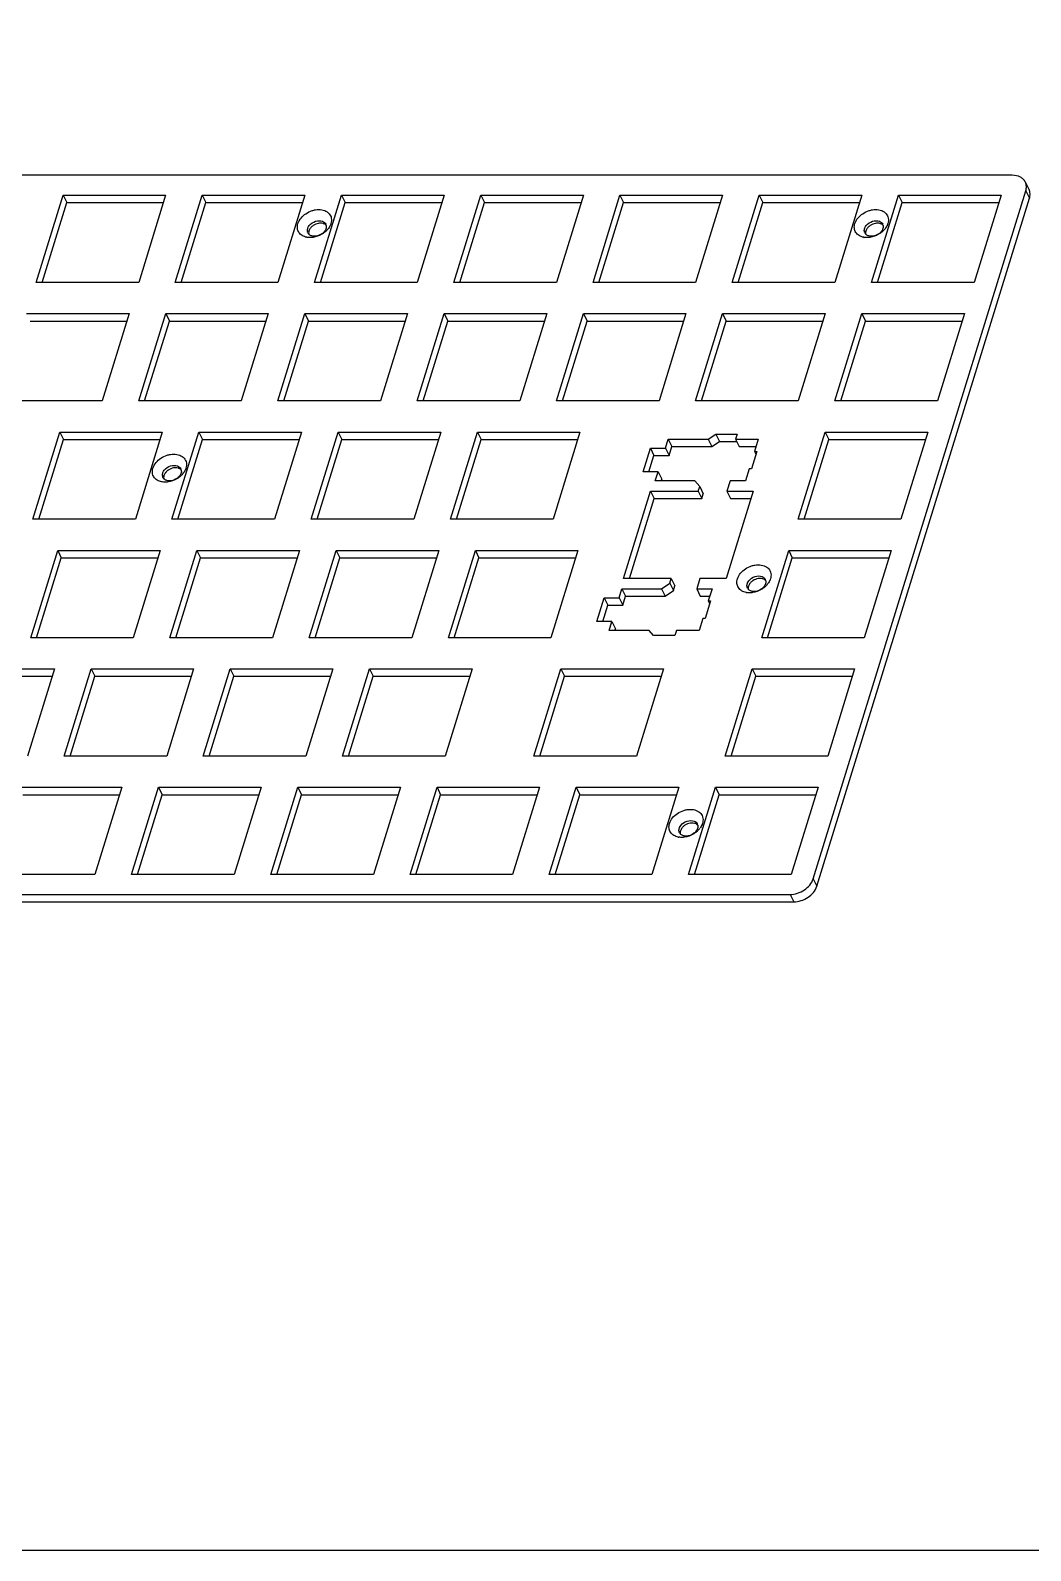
# Model space of a CAD drawing. Header units: millimetres. Extents: x 996 to 7194, y -92 to 581.
# Drawn here: x 6849.1 to 6974.9, y -62.2 to 128.8 of the extents above; entities that cross this region are included whole.
import ezdxf

# ---------------------------------------------------------------- set-up
doc = ezdxf.new("R2010")
doc.units = ezdxf.units.MM
doc.header["$LTSCALE"] = 30.734
doc.layers.get('0').update_dxf_attribs({"linetype": 'CONTINUOUS'})

msp = doc.modelspace()

# ---------------------------------------------------------------- linework, layer by layer
at = {"color": 7, "linetype": 'Continuous'}
for p, q in [((6972.564, 110.636), (6695.878, 110.636)), ((6974.661, 108.846), (6974.204, 109.779)), ((6849.86, 97.162), (6853.249, 108.129)), ((6850.606, 97.162), (6853.707, 107.197)), ((6853.249, 108.129), (6866.144, 108.129)), ((6853.249, 108.129), (6853.707, 107.197)), ((6853.707, 107.197), (6865.856, 107.197)), ((6866.144, 108.129), (6862.755, 97.162)), ((6867.361, 97.162), (6870.749, 108.129)), ((6868.106, 97.162), (6871.207, 107.197)), ((6870.749, 108.129), (6883.644, 108.129)), ((6870.749, 108.129), (6871.207, 107.197)), ((6871.207, 107.197), (6883.356, 107.197)), ((6883.644, 108.129), (6880.255, 97.162)), ((6884.861, 97.162), (6888.25, 108.129)), ((6885.606, 97.162), (6888.707, 107.197)), ((6888.25, 108.129), (6901.145, 108.129)), ((6888.25, 108.129), (6888.707, 107.197)), ((6888.707, 107.197), (6900.856, 107.197)), ((6901.145, 108.129), (6897.756, 97.162)), ((6902.361, 97.162), (6905.75, 108.129)), ((6903.107, 97.162), (6906.207, 107.197)), ((6905.75, 108.129), (6918.645, 108.129)), ((6905.75, 108.129), (6906.207, 107.197)), ((6906.207, 107.197), (6918.357, 107.197)), ((6918.645, 108.129), (6915.256, 97.162)), ((6919.861, 97.162), (6923.25, 108.129)), ((6920.607, 97.162), (6923.708, 107.197)), ((6923.25, 108.129), (6936.145, 108.129)), ((6923.25, 108.129), (6923.708, 107.197)), ((6923.708, 107.197), (6935.857, 107.197)), ((6936.145, 108.129), (6932.756, 97.162)), ((6937.361, 97.162), (6940.75, 108.129)), ((6938.107, 97.162), (6941.208, 107.197)), ((6940.75, 108.129), (6953.645, 108.129)), ((6940.75, 108.129), (6941.208, 107.197)), ((6941.208, 107.197), (6953.357, 107.197)), ((6947.538, 22.198), (6974.262, 108.677)), ((6947.995, 21.266), (6974.72, 107.745)), ((6953.645, 108.129), (6950.256, 97.162)), ((6954.861, 97.162), (6958.25, 108.129)), ((6955.607, 97.162), (6958.708, 107.197)), ((6958.25, 108.129), (6971.145, 108.129)), ((6958.25, 108.129), (6958.708, 107.197)), ((6958.708, 107.197), (6970.857, 107.197)), ((6971.145, 108.129), (6967.756, 97.162)), ((6974.262, 108.677), (6974.72, 107.745)), ((6862.755, 97.162), (6849.86, 97.162)), ((6880.255, 97.162), (6867.361, 97.162)), ((6897.756, 97.162), (6884.861, 97.162)), ((6915.256, 97.162), (6902.361, 97.162)), ((6932.756, 97.162), (6919.861, 97.162)), ((6950.256, 97.162), (6937.361, 97.162)), ((6967.756, 97.162), (6954.861, 97.162)), ((6848.65, 93.246), (6861.545, 93.246)), ((6849.108, 92.313), (6861.257, 92.313)), ((6861.545, 93.246), (6858.156, 82.279)), ((6862.761, 82.279), (6866.15, 93.246)), ((6863.507, 82.279), (6866.608, 92.313)), ((6866.15, 93.246), (6879.045, 93.246)), ((6866.15, 93.246), (6866.608, 92.313)), ((6866.608, 92.313), (6878.757, 92.313)), ((6879.045, 93.246), (6875.656, 82.279)), ((6880.261, 82.279), (6883.65, 93.246)), ((6881.007, 82.279), (6884.108, 92.313)), ((6883.65, 93.246), (6896.545, 93.246)), ((6883.65, 93.246), (6884.108, 92.313)), ((6884.108, 92.313), (6896.257, 92.313)), ((6896.545, 93.246), (6893.156, 82.279)), ((6897.762, 82.279), (6901.151, 93.246)), ((6898.507, 82.279), (6901.608, 92.313)), ((6901.151, 93.246), (6914.045, 93.246)), ((6901.151, 93.246), (6901.608, 92.313)), ((6901.608, 92.313), (6913.757, 92.313)), ((6914.045, 93.246), (6910.656, 82.279)), ((6915.262, 82.279), (6918.651, 93.246)), ((6916.007, 82.279), (6919.108, 92.313)), ((6918.651, 93.246), (6931.546, 93.246)), ((6918.651, 93.246), (6919.108, 92.313)), ((6919.108, 92.313), (6931.257, 92.313)), ((6931.546, 93.246), (6928.157, 82.279)), ((6932.762, 82.279), (6936.151, 93.246)), ((6933.508, 82.279), (6936.608, 92.313)), ((6936.151, 93.246), (6949.046, 93.246)), ((6936.151, 93.246), (6936.608, 92.313)), ((6936.608, 92.313), (6948.758, 92.313)), ((6949.046, 93.246), (6945.657, 82.279)), ((6950.262, 82.279), (6953.651, 93.246)), ((6951.008, 82.279), (6954.109, 92.313)), ((6953.651, 93.246), (6966.546, 93.246)), ((6953.651, 93.246), (6954.109, 92.313)), ((6954.109, 92.313), (6966.258, 92.313)), ((6966.546, 93.246), (6963.157, 82.279)), ((6858.156, 82.279), (6845.261, 82.279)), ((6875.656, 82.279), (6862.761, 82.279)), ((6893.156, 82.279), (6880.261, 82.279)), ((6910.656, 82.279), (6897.762, 82.279)), ((6928.157, 82.279), (6915.262, 82.279)), ((6945.657, 82.279), (6932.762, 82.279)), ((6963.157, 82.279), (6950.262, 82.279)), ((6849.44, 67.396), (6852.829, 78.363)), ((6852.829, 78.363), (6865.723, 78.363)), ((6852.829, 78.363), (6853.286, 77.43)), ((6865.723, 78.363), (6862.334, 67.396)), ((6866.94, 67.396), (6870.329, 78.363)), ((6870.329, 78.363), (6883.224, 78.363)), ((6870.329, 78.363), (6870.786, 77.43)), ((6883.224, 78.363), (6879.835, 67.396)), ((6884.44, 67.396), (6887.829, 78.363)), ((6887.829, 78.363), (6900.724, 78.363)), ((6887.829, 78.363), (6888.286, 77.43)), ((6900.724, 78.363), (6897.335, 67.396)), ((6901.94, 67.396), (6905.329, 78.363)), ((6905.329, 78.363), (6918.224, 78.363)), ((6905.329, 78.363), (6905.787, 77.43)), ((6918.224, 78.363), (6914.835, 67.396)), ((6945.663, 67.396), (6949.052, 78.363)), ((6949.052, 78.363), (6961.947, 78.363)), ((6949.052, 78.363), (6949.509, 77.43)), ((6961.947, 78.363), (6958.558, 67.396)), ((6850.185, 67.396), (6853.286, 77.43)), ((6853.286, 77.43), (6865.435, 77.43)), ((6867.685, 67.396), (6870.786, 77.43)), ((6870.786, 77.43), (6882.935, 77.43)), ((6885.186, 67.396), (6888.286, 77.43)), ((6888.286, 77.43), (6900.436, 77.43)), ((6902.686, 67.396), (6905.787, 77.43)), ((6905.787, 77.43), (6917.936, 77.43)), ((6928.955, 76.328), (6929.306, 77.464)), ((6929.306, 77.464), (6934.349, 77.464)), ((6929.306, 77.464), (6929.764, 76.531)), ((6929.413, 75.395), (6929.764, 76.531)), ((6929.764, 76.531), (6934.807, 76.531)), ((6934.349, 77.464), (6935.309, 78.11)), ((6934.349, 77.464), (6934.807, 76.531)), ((6934.807, 76.531), (6935.766, 77.177)), ((6935.309, 78.11), (6937.98, 78.11)), ((6935.309, 78.11), (6935.766, 77.177)), ((6935.766, 77.177), (6937.921, 77.177)), ((6937.98, 78.11), (6937.78, 77.464)), ((6937.78, 77.464), (6940.635, 77.464)), ((6937.78, 77.464), (6938.238, 76.531)), ((6938.238, 76.531), (6940.347, 76.531)), ((6940.635, 77.464), (6940.163, 75.936)), ((6946.409, 67.396), (6949.509, 77.43)), ((6949.509, 77.43), (6961.658, 77.43)), ((6926.147, 73.351), (6927.067, 76.328)), ((6926.893, 73.351), (6927.525, 75.395)), ((6927.067, 76.328), (6928.955, 76.328)), ((6927.067, 76.328), (6927.525, 75.395)), ((6927.525, 75.395), (6929.413, 75.395)), ((6928.955, 76.328), (6929.413, 75.395)), ((6940.44, 75.936), (6939.762, 73.743)), ((6940.163, 75.936), (6940.44, 75.936)), ((6940.163, 75.936), (6940.333, 75.591)), ((6928.036, 73.351), (6926.147, 73.351)), ((6927.685, 72.215), (6928.036, 73.351)), ((6928.036, 73.351), (6928.493, 72.419)), ((6939.486, 73.743), (6939.014, 72.215)), ((6939.762, 73.743), (6939.486, 73.743)), ((6923.712, 59.956), (6927.101, 70.923)), ((6927.101, 70.923), (6933.088, 70.923)), ((6927.101, 70.923), (6927.558, 69.99)), ((6932.658, 72.215), (6927.685, 72.215)), ((6928.43, 72.215), (6928.493, 72.419)), ((6933.269, 71.51), (6932.658, 72.215)), ((6933.088, 70.923), (6933.269, 71.51)), ((6933.088, 70.923), (6933.545, 69.99)), ((6933.269, 71.51), (6933.727, 70.578)), ((6939.996, 70.923), (6936.607, 59.956)), ((6937.079, 72.215), (6936.68, 70.923)), ((6936.68, 70.923), (6939.996, 70.923)), ((6936.68, 70.923), (6937.138, 69.99)), ((6939.014, 72.215), (6937.079, 72.215)), ((6924.458, 59.956), (6927.558, 69.99)), ((6927.558, 69.99), (6933.545, 69.99)), ((6933.545, 69.99), (6933.727, 70.578)), ((6937.138, 69.99), (6939.708, 69.99)), ((6862.334, 67.396), (6849.44, 67.396)), ((6879.835, 67.396), (6866.94, 67.396)), ((6897.335, 67.396), (6884.44, 67.396)), ((6914.835, 67.396), (6901.94, 67.396)), ((6958.558, 67.396), (6945.663, 67.396)), ((6849.183, 52.513), (6852.572, 63.479)), ((6852.572, 63.479), (6865.467, 63.479)), ((6852.572, 63.479), (6853.03, 62.547)), ((6865.467, 63.479), (6862.078, 52.513)), ((6866.683, 52.513), (6870.072, 63.479)), ((6870.072, 63.479), (6882.967, 63.479)), ((6870.072, 63.479), (6870.53, 62.547)), ((6882.967, 63.479), (6879.578, 52.513)), ((6884.183, 52.513), (6887.572, 63.479)), ((6887.572, 63.479), (6900.467, 63.479)), ((6887.572, 63.479), (6888.03, 62.547)), ((6900.467, 63.479), (6897.078, 52.513)), ((6901.684, 52.513), (6905.073, 63.479)), ((6905.073, 63.479), (6917.967, 63.479)), ((6905.073, 63.479), (6905.53, 62.547)), ((6917.967, 63.479), (6914.578, 52.513)), ((6941.064, 52.513), (6944.453, 63.479)), ((6944.453, 63.479), (6957.347, 63.479)), ((6944.453, 63.479), (6944.91, 62.547)), ((6957.347, 63.479), (6953.958, 52.513)), ((6849.929, 52.513), (6853.03, 62.547)), ((6853.03, 62.547), (6865.179, 62.547)), ((6867.429, 52.513), (6870.53, 62.547)), ((6870.53, 62.547), (6882.679, 62.547)), ((6884.929, 52.513), (6888.03, 62.547)), ((6888.03, 62.547), (6900.179, 62.547)), ((6902.429, 52.513), (6905.53, 62.547)), ((6905.53, 62.547), (6917.679, 62.547)), ((6941.809, 52.513), (6944.91, 62.547)), ((6944.91, 62.547), (6957.059, 62.547)), ((6929.699, 59.956), (6923.712, 59.956)), ((6928.471, 58.664), (6929.517, 59.369)), ((6929.517, 59.369), (6929.699, 59.956)), ((6929.517, 59.369), (6929.975, 58.436)), ((6929.699, 59.956), (6930.156, 59.024)), ((6933.291, 59.956), (6932.892, 58.664)), ((6936.607, 59.956), (6933.291, 59.956)), ((6920.338, 54.551), (6921.258, 57.528)), ((6921.258, 57.528), (6923.146, 57.528)), ((6921.258, 57.528), (6921.715, 56.595)), ((6923.146, 57.528), (6923.497, 58.664)), ((6923.146, 57.528), (6923.603, 56.595)), ((6923.497, 58.664), (6928.471, 58.664)), ((6923.497, 58.664), (6923.954, 57.731)), ((6923.603, 56.595), (6923.954, 57.731)), ((6923.954, 57.731), (6928.928, 57.731)), ((6928.471, 58.664), (6928.928, 57.731)), ((6928.928, 57.731), (6929.975, 58.436)), ((6929.975, 58.436), (6930.156, 59.024)), ((6932.892, 58.664), (6934.826, 58.664)), ((6932.892, 58.664), (6933.349, 57.731)), ((6933.349, 57.731), (6934.538, 57.731)), ((6934.826, 58.664), (6934.354, 57.136)), ((6921.083, 54.551), (6921.715, 56.595)), ((6921.715, 56.595), (6923.603, 56.595)), ((6934.63, 57.136), (6933.952, 54.943)), ((6934.354, 57.136), (6934.63, 57.136)), ((6934.354, 57.136), (6934.523, 56.791)), ((6922.226, 54.551), (6920.338, 54.551)), ((6921.875, 53.415), (6922.226, 54.551)), ((6922.226, 54.551), (6922.684, 53.619)), ((6922.621, 53.415), (6922.684, 53.619)), ((6933.676, 54.943), (6933.204, 53.415)), ((6933.952, 54.943), (6933.676, 54.943)), ((6862.078, 52.513), (6849.183, 52.513)), ((6879.578, 52.513), (6866.683, 52.513)), ((6897.078, 52.513), (6884.183, 52.513)), ((6914.578, 52.513), (6901.684, 52.513)), ((6926.918, 53.415), (6921.875, 53.415)), ((6927.478, 52.769), (6926.918, 53.415)), ((6930.149, 52.769), (6927.478, 52.769)), ((6930.349, 53.415), (6930.149, 52.769)), ((6933.204, 53.415), (6930.349, 53.415)), ((6953.958, 52.513), (6941.064, 52.513)), ((6839.269, 48.596), (6852.164, 48.596)), ((6852.164, 48.596), (6848.775, 37.63)), ((6853.38, 37.63), (6856.769, 48.596)), ((6856.769, 48.596), (6869.664, 48.596)), ((6856.769, 48.596), (6857.227, 47.664)), ((6869.664, 48.596), (6866.275, 37.63)), ((6870.88, 37.63), (6874.269, 48.596)), ((6874.269, 48.596), (6887.164, 48.596)), ((6874.269, 48.596), (6874.727, 47.664)), ((6887.164, 48.596), (6883.775, 37.63)), ((6888.38, 37.63), (6891.769, 48.596)), ((6891.769, 48.596), (6904.664, 48.596)), ((6891.769, 48.596), (6892.227, 47.664)), ((6904.664, 48.596), (6901.275, 37.63)), ((6912.422, 37.63), (6915.811, 48.596)), ((6915.811, 48.596), (6928.706, 48.596)), ((6915.811, 48.596), (6916.269, 47.664)), ((6928.706, 48.596), (6925.317, 37.63)), ((6936.464, 37.63), (6939.853, 48.596)), ((6939.853, 48.596), (6952.748, 48.596)), ((6939.853, 48.596), (6940.311, 47.664)), ((6952.748, 48.596), (6949.359, 37.63)), ((6839.726, 47.664), (6851.875, 47.664)), ((6854.126, 37.63), (6857.227, 47.664)), ((6857.227, 47.664), (6869.376, 47.664)), ((6871.626, 37.63), (6874.727, 47.664)), ((6874.727, 47.664), (6886.876, 47.664)), ((6889.126, 37.63), (6892.227, 47.664)), ((6892.227, 47.664), (6904.376, 47.664)), ((6913.168, 37.63), (6916.269, 47.664)), ((6916.269, 47.664), (6928.418, 47.664)), ((6937.21, 37.63), (6940.311, 47.664)), ((6940.311, 47.664), (6952.46, 47.664)), ((6866.275, 37.63), (6853.38, 37.63)), ((6883.775, 37.63), (6870.88, 37.63)), ((6901.275, 37.63), (6888.38, 37.63)), ((6925.317, 37.63), (6912.422, 37.63)), ((6949.359, 37.63), (6936.464, 37.63)), ((6847.753, 33.713), (6860.648, 33.713)), ((6848.211, 32.78), (6860.36, 32.78)), ((6860.648, 33.713), (6857.259, 22.746)), ((6861.864, 22.746), (6865.253, 33.713)), ((6862.61, 22.746), (6865.711, 32.78)), ((6865.253, 33.713), (6878.148, 33.713)), ((6865.253, 33.713), (6865.711, 32.78)), ((6865.711, 32.78), (6877.86, 32.78)), ((6878.148, 33.713), (6874.759, 22.746)), ((6879.365, 22.746), (6882.754, 33.713)), ((6880.11, 22.746), (6883.211, 32.78)), ((6882.754, 33.713), (6895.648, 33.713)), ((6882.754, 33.713), (6883.211, 32.78)), ((6883.211, 32.78), (6895.36, 32.78)), ((6895.648, 33.713), (6892.259, 22.746)), ((6896.865, 22.746), (6900.254, 33.713)), ((6897.61, 22.746), (6900.711, 32.78)), ((6900.254, 33.713), (6913.149, 33.713)), ((6900.254, 33.713), (6900.711, 32.78)), ((6900.711, 32.78), (6912.86, 32.78)), ((6913.149, 33.713), (6909.76, 22.746)), ((6914.365, 22.746), (6917.754, 33.713)), ((6915.111, 22.746), (6918.211, 32.78)), ((6917.754, 33.713), (6930.649, 33.713)), ((6917.754, 33.713), (6918.211, 32.78)), ((6918.211, 32.78), (6930.361, 32.78)), ((6930.649, 33.713), (6927.26, 22.746)), ((6931.865, 22.746), (6935.254, 33.713)), ((6932.611, 22.746), (6935.712, 32.78)), ((6935.254, 33.713), (6948.149, 33.713)), ((6935.254, 33.713), (6935.712, 32.78)), ((6935.712, 32.78), (6947.861, 32.78)), ((6948.149, 33.713), (6944.76, 22.746)), ((6857.259, 22.746), (6844.364, 22.746)), ((6874.759, 22.746), (6861.864, 22.746)), ((6892.259, 22.746), (6879.365, 22.746)), ((6909.76, 22.746), (6896.865, 22.746)), ((6927.26, 22.746), (6914.365, 22.746)), ((6944.76, 22.746), (6931.865, 22.746)), ((6947.538, 22.198), (6947.995, 21.266)), ((6667.943, 20.24), (6944.63, 20.24)), ((6668.401, 19.307), (6945.088, 19.307)), ((6944.63, 20.24), (6945.088, 19.307))]:
    msp.add_line(p, q, dxfattribs=at)
msp.add_lwpolyline([(6583.381, 580.908), (7193.743, 580.908), (7193.743, -62.239), (6583.381, -62.239)], close=True)
for centre, radius, start, end in [((6884.662, 103.69), 0.702, 183.974, 190.00339), ((6884.623, 103.685), 0.663, 206.21538, 220.95696), ((6885.677, 104.203), 0.663, 10.9204, 26.06727), ((6884.618, 105.429), 2.471, 318.46544, 323.59514), ((6954.663, 103.69), 0.702, 183.974, 190.00339), ((6954.624, 103.685), 0.663, 206.21538, 220.95696), ((6955.678, 104.203), 0.663, 10.9204, 26.06727), ((6954.618, 105.429), 2.471, 318.46544, 323.59514), ((6884.266, 104.847), 2.043, 259.06378, 261.06743), ((6954.267, 104.847), 2.043, 259.06378, 261.06743), ((6866.439, 72.945), 0.702, 183.974, 190.00339), ((6866.4, 72.94), 0.663, 206.21538, 220.95696), ((6867.454, 73.457), 0.663, 10.9204, 26.06727), ((6866.394, 74.683), 2.471, 318.46544, 323.59514), ((6866.043, 74.102), 2.043, 259.06378, 261.06743), ((6940.922, 59.553), 0.663, 10.9204, 26.06727), ((6939.863, 60.779), 2.471, 318.46544, 323.59514), ((6939.511, 60.198), 2.043, 259.06378, 261.06743), ((6939.907, 59.041), 0.702, 183.974, 190.00339), ((6939.868, 59.036), 0.663, 206.21538, 220.95696), ((6932.379, 28.807), 0.663, 10.9204, 26.06727), ((6930.968, 29.452), 2.043, 259.06378, 261.06743), ((6931.364, 28.295), 0.702, 183.974, 190.00339), ((6931.325, 28.29), 0.663, 206.21538, 220.95696), ((6931.319, 30.034), 2.471, 318.46544, 323.59514)]:
    msp.add_arc(centre, radius, start, end, dxfattribs=at)
for points, knots in [([(6974.204, 109.779), (6974.139, 109.91), (6973.958, 110.16), (6973.425, 110.538), (6972.909, 110.636), (6972.564, 110.636)], [0, 0, 0, 0, 0.227614, 0.4666921, 1, 1, 1, 1]), ([(6974.262, 108.677), (6974.319, 108.862), (6974.376, 109.241), (6974.283, 109.616), (6974.204, 109.779)], [0, 0, 0, 0, 0.5169844, 1, 1, 1, 1]), ([(6974.72, 107.745), (6974.777, 107.93), (6974.834, 108.309), (6974.741, 108.684), (6974.661, 108.846)], [0, 0, 0, 0, 0.5169844, 1, 1, 1, 1]), ([(6882.773, 104.565), (6882.93, 105.072), (6883.531, 105.748), (6884.407, 106.167), (6884.969, 106.303), (6885.505, 106.349), (6886.13, 106.253), (6886.733, 105.863), (6887.033, 105.235), (6886.985, 104.78), (6886.918, 104.565)], [0, 0, 0, 0, 0.2626406, 0.4073914, 0.4785518, 0.547162, 0.673045, 0.7840424, 0.8884659, 1, 1, 1, 1]), ([(6952.774, 104.565), (6952.931, 105.072), (6953.532, 105.748), (6954.408, 106.167), (6954.969, 106.303), (6955.506, 106.349), (6956.131, 106.253), (6956.734, 105.863), (6957.033, 105.235), (6956.985, 104.78), (6956.919, 104.565)], [0, 0, 0, 0, 0.2626406, 0.4073914, 0.4785518, 0.547162, 0.673045, 0.7840424, 0.8884659, 1, 1, 1, 1]), ([(6883.879, 102.841), (6883.675, 102.881), (6883.292, 103.017), (6882.855, 103.427), (6882.664, 103.987), (6882.715, 104.377), (6882.773, 104.565)], [0, 0, 0, 0, 0.2674202, 0.5098046, 0.7463465, 1, 1, 1, 1]), ([(6883.962, 103.642), (6883.96, 103.666), (6883.958, 103.768), (6883.977, 103.87), (6883.999, 103.943)], [0, 0, 0, 0, 0.2427112, 1, 1, 1, 1]), ([(6883.999, 103.943), (6884.009, 103.976), (6884.059, 104.109), (6884.135, 104.233), (6884.203, 104.318)], [0, 0, 0, 0, 0.2380773, 1, 1, 1, 1]), ([(6884.152, 103.632), (6884.142, 103.601), (6884.111, 103.479), (6884.107, 103.349), (6884.124, 103.258)], [0, 0, 0, 0, 0.2609234, 1, 1, 1, 1]), ([(6884.848, 102.964), (6884.707, 102.964), (6884.437, 103.004), (6884.204, 103.157), (6884.123, 103.251)], [0, 0, 0, 0, 0.5314247, 1, 1, 1, 1]), ([(6884.203, 104.318), (6884.399, 104.565), (6884.936, 104.921), (6885.597, 104.956), (6885.871, 104.848)], [0, 0, 0, 0, 0.5184237, 1, 1, 1, 1]), ([(6884.703, 104.325), (6884.67, 104.302), (6884.542, 104.21), (6884.428, 104.099), (6884.355, 104.007)], [0, 0, 0, 0, 0.2562979, 1, 1, 1, 1]), ([(6886.083, 103.432), (6885.98, 103.353), (6885.552, 103.065), (6885.051, 102.884), (6884.669, 102.829)], [0, 0, 0, 0, 0.2514746, 1, 1, 1, 1]), ([(6885.606, 104.612), (6885.529, 104.612), (6885.211, 104.584), (6884.903, 104.459), (6884.703, 104.325)], [0, 0, 0, 0, 0.2421146, 1, 1, 1, 1]), ([(6886.099, 103.569), (6886.026, 103.477), (6885.687, 103.147), (6885.202, 102.964), (6884.848, 102.964)], [0, 0, 0, 0, 0.2483024, 1, 1, 1, 1]), ([(6886.023, 104.537), (6885.992, 104.549), (6885.857, 104.594), (6885.714, 104.612), (6885.606, 104.612)], [0, 0, 0, 0, 0.2388888, 1, 1, 1, 1]), ([(6885.871, 104.848), (6885.958, 104.813), (6886.119, 104.72), (6886.234, 104.573), (6886.273, 104.494)], [0, 0, 0, 0, 0.516692, 1, 1, 1, 1]), ([(6886.328, 104.328), (6886.308, 104.351), (6886.22, 104.438), (6886.111, 104.502), (6886.023, 104.537)], [0, 0, 0, 0, 0.2412601, 1, 1, 1, 1]), ([(6886.468, 103.79), (6886.439, 103.758), (6886.32, 103.629), (6886.188, 103.513), (6886.083, 103.432)], [0, 0, 0, 0, 0.2458428, 1, 1, 1, 1]), ([(6886.302, 103.943), (6886.292, 103.911), (6886.242, 103.777), (6886.166, 103.654), (6886.099, 103.569)], [0, 0, 0, 0, 0.2380773, 1, 1, 1, 1]), ([(6886.918, 104.565), (6886.902, 104.513), (6886.825, 104.3), (6886.709, 104.101), (6886.607, 103.962)], [0, 0, 0, 0, 0.2393199, 1, 1, 1, 1]), ([(6953.88, 102.841), (6953.676, 102.881), (6953.293, 103.017), (6952.856, 103.427), (6952.665, 103.987), (6952.716, 104.377), (6952.774, 104.565)], [0, 0, 0, 0, 0.2674202, 0.5098046, 0.7463465, 1, 1, 1, 1]), ([(6953.963, 103.642), (6953.961, 103.666), (6953.959, 103.768), (6953.977, 103.87), (6954, 103.943)], [0, 0, 0, 0, 0.2427112, 1, 1, 1, 1]), ([(6954, 103.943), (6954.01, 103.976), (6954.059, 104.109), (6954.136, 104.233), (6954.203, 104.318)], [0, 0, 0, 0, 0.2380773, 1, 1, 1, 1]), ([(6954.152, 103.632), (6954.143, 103.601), (6954.112, 103.479), (6954.108, 103.349), (6954.124, 103.258)], [0, 0, 0, 0, 0.2609234, 1, 1, 1, 1]), ([(6954.849, 102.964), (6954.707, 102.964), (6954.438, 103.004), (6954.205, 103.157), (6954.123, 103.251)], [0, 0, 0, 0, 0.5314247, 1, 1, 1, 1]), ([(6954.203, 104.318), (6954.4, 104.565), (6954.937, 104.921), (6955.598, 104.956), (6955.871, 104.848)], [0, 0, 0, 0, 0.5184237, 1, 1, 1, 1]), ([(6954.704, 104.325), (6954.67, 104.302), (6954.543, 104.21), (6954.429, 104.099), (6954.356, 104.007)], [0, 0, 0, 0, 0.2562979, 1, 1, 1, 1]), ([(6956.084, 103.432), (6955.981, 103.353), (6955.553, 103.065), (6955.052, 102.884), (6954.67, 102.829)], [0, 0, 0, 0, 0.2514746, 1, 1, 1, 1]), ([(6955.606, 104.612), (6955.529, 104.612), (6955.211, 104.584), (6954.904, 104.459), (6954.704, 104.325)], [0, 0, 0, 0, 0.2421146, 1, 1, 1, 1]), ([(6956.099, 103.569), (6956.026, 103.477), (6955.688, 103.147), (6955.203, 102.964), (6954.849, 102.964)], [0, 0, 0, 0, 0.2483024, 1, 1, 1, 1]), ([(6956.024, 104.537), (6955.992, 104.549), (6955.858, 104.594), (6955.714, 104.612), (6955.606, 104.612)], [0, 0, 0, 0, 0.2388888, 1, 1, 1, 1]), ([(6955.871, 104.848), (6955.959, 104.813), (6956.119, 104.72), (6956.235, 104.573), (6956.273, 104.494)], [0, 0, 0, 0, 0.516692, 1, 1, 1, 1]), ([(6956.329, 104.328), (6956.309, 104.351), (6956.221, 104.438), (6956.111, 104.502), (6956.024, 104.537)], [0, 0, 0, 0, 0.2412601, 1, 1, 1, 1]), ([(6956.468, 103.79), (6956.44, 103.758), (6956.32, 103.629), (6956.188, 103.513), (6956.084, 103.432)], [0, 0, 0, 0, 0.2458428, 1, 1, 1, 1]), ([(6956.303, 103.943), (6956.293, 103.911), (6956.243, 103.777), (6956.167, 103.654), (6956.099, 103.569)], [0, 0, 0, 0, 0.2380773, 1, 1, 1, 1]), ([(6956.919, 104.565), (6956.903, 104.513), (6956.825, 104.3), (6956.71, 104.101), (6956.607, 103.962)], [0, 0, 0, 0, 0.2393199, 1, 1, 1, 1]), ([(6884.669, 102.829), (6884.607, 102.82), (6884.368, 102.794), (6884.125, 102.801), (6883.949, 102.829)], [0, 0, 0, 0, 0.258613, 1, 1, 1, 1]), ([(6954.67, 102.829), (6954.608, 102.82), (6954.369, 102.794), (6954.126, 102.801), (6953.95, 102.829)], [0, 0, 0, 0, 0.258613, 1, 1, 1, 1]), ([(6864.55, 73.819), (6864.706, 74.327), (6865.308, 75.002), (6866.183, 75.422), (6866.745, 75.558), (6867.282, 75.603), (6867.906, 75.508), (6868.51, 75.117), (6868.809, 74.49), (6868.761, 74.035), (6868.694, 73.819)], [0, 0, 0, 0, 0.2626406, 0.4073914, 0.4785518, 0.547162, 0.673045, 0.7840424, 0.8884659, 1, 1, 1, 1]), ([(6865.655, 72.096), (6865.451, 72.135), (6865.069, 72.271), (6864.632, 72.682), (6864.441, 73.241), (6864.491, 73.631), (6864.55, 73.819)], [0, 0, 0, 0, 0.2674202, 0.5098046, 0.7463465, 1, 1, 1, 1]), ([(6865.739, 72.896), (6865.737, 72.921), (6865.735, 73.022), (6865.753, 73.124), (6865.776, 73.198)], [0, 0, 0, 0, 0.2427112, 1, 1, 1, 1]), ([(6865.776, 73.198), (6865.786, 73.23), (6865.835, 73.364), (6865.912, 73.487), (6865.979, 73.572)], [0, 0, 0, 0, 0.2380773, 1, 1, 1, 1]), ([(6865.928, 72.887), (6865.919, 72.855), (6865.888, 72.733), (6865.884, 72.604), (6865.9, 72.512)], [0, 0, 0, 0, 0.2609234, 1, 1, 1, 1]), ([(6865.979, 73.572), (6866.176, 73.82), (6866.713, 74.175), (6867.374, 74.21), (6867.647, 74.102)], [0, 0, 0, 0, 0.5184237, 1, 1, 1, 1]), ([(6866.479, 73.579), (6866.446, 73.557), (6866.319, 73.464), (6866.205, 73.353), (6866.132, 73.262)], [0, 0, 0, 0, 0.2562979, 1, 1, 1, 1]), ([(6867.859, 72.686), (6867.757, 72.607), (6867.329, 72.319), (6866.827, 72.138), (6866.445, 72.084)], [0, 0, 0, 0, 0.2514746, 1, 1, 1, 1]), ([(6867.382, 73.866), (6867.305, 73.866), (6866.987, 73.839), (6866.68, 73.714), (6866.479, 73.579)], [0, 0, 0, 0, 0.2421146, 1, 1, 1, 1]), ([(6867.875, 72.823), (6867.802, 72.731), (6867.464, 72.401), (6866.979, 72.218), (6866.625, 72.218)], [0, 0, 0, 0, 0.2483024, 1, 1, 1, 1]), ([(6867.8, 73.791), (6867.768, 73.804), (6867.633, 73.849), (6867.49, 73.866), (6867.382, 73.866)], [0, 0, 0, 0, 0.2388888, 1, 1, 1, 1]), ([(6867.647, 74.102), (6867.734, 74.068), (6867.895, 73.975), (6868.011, 73.827), (6868.049, 73.748)], [0, 0, 0, 0, 0.516692, 1, 1, 1, 1]), ([(6868.104, 73.583), (6868.085, 73.605), (6867.997, 73.693), (6867.887, 73.757), (6867.8, 73.791)], [0, 0, 0, 0, 0.2412601, 1, 1, 1, 1]), ([(6868.244, 73.045), (6868.216, 73.012), (6868.096, 72.884), (6867.964, 72.767), (6867.859, 72.686)], [0, 0, 0, 0, 0.2458428, 1, 1, 1, 1]), ([(6868.078, 73.198), (6868.068, 73.165), (6868.019, 73.031), (6867.943, 72.908), (6867.875, 72.823)], [0, 0, 0, 0, 0.2380773, 1, 1, 1, 1]), ([(6868.694, 73.819), (6868.678, 73.767), (6868.601, 73.554), (6868.486, 73.355), (6868.383, 73.217)], [0, 0, 0, 0, 0.2393199, 1, 1, 1, 1]), ([(6866.445, 72.084), (6866.384, 72.075), (6866.145, 72.049), (6865.902, 72.056), (6865.726, 72.084)], [0, 0, 0, 0, 0.258613, 1, 1, 1, 1]), ([(6866.625, 72.218), (6866.483, 72.218), (6866.214, 72.259), (6865.981, 72.411), (6865.899, 72.505)], [0, 0, 0, 0, 0.5314247, 1, 1, 1, 1]), ([(6938.018, 59.915), (6938.175, 60.422), (6938.776, 61.098), (6939.652, 61.518), (6940.214, 61.654), (6940.75, 61.699), (6941.375, 61.604), (6941.978, 61.213), (6942.278, 60.585), (6942.23, 60.131), (6942.163, 59.915)], [0, 0, 0, 0, 0.2626406, 0.4073914, 0.4785518, 0.547162, 0.673045, 0.7840424, 0.8884659, 1, 1, 1, 1]), ([(6939.124, 58.192), (6938.92, 58.231), (6938.537, 58.367), (6938.1, 58.778), (6937.909, 59.337), (6937.96, 59.727), (6938.018, 59.915)], [0, 0, 0, 0, 0.2674202, 0.5098046, 0.7463465, 1, 1, 1, 1]), ([(6939.207, 58.992), (6939.205, 59.017), (6939.203, 59.118), (6939.222, 59.22), (6939.244, 59.294)], [0, 0, 0, 0, 0.2427112, 1, 1, 1, 1]), ([(6939.244, 59.294), (6939.254, 59.326), (6939.304, 59.46), (6939.38, 59.583), (6939.448, 59.668)], [0, 0, 0, 0, 0.2380773, 1, 1, 1, 1]), ([(6939.448, 59.668), (6939.644, 59.916), (6940.181, 60.271), (6940.842, 60.306), (6941.116, 60.198)], [0, 0, 0, 0, 0.5184237, 1, 1, 1, 1]), ([(6939.948, 59.675), (6939.915, 59.653), (6939.787, 59.56), (6939.673, 59.449), (6939.6, 59.357)], [0, 0, 0, 0, 0.2562979, 1, 1, 1, 1]), ([(6940.851, 59.962), (6940.774, 59.962), (6940.456, 59.935), (6940.148, 59.81), (6939.948, 59.675)], [0, 0, 0, 0, 0.2421146, 1, 1, 1, 1]), ([(6941.268, 59.887), (6941.237, 59.9), (6941.102, 59.945), (6940.959, 59.962), (6940.851, 59.962)], [0, 0, 0, 0, 0.2388888, 1, 1, 1, 1]), ([(6941.116, 60.198), (6941.203, 60.164), (6941.364, 60.071), (6941.479, 59.923), (6941.518, 59.844)], [0, 0, 0, 0, 0.516692, 1, 1, 1, 1]), ([(6941.573, 59.679), (6941.553, 59.701), (6941.465, 59.789), (6941.356, 59.853), (6941.268, 59.887)], [0, 0, 0, 0, 0.2412601, 1, 1, 1, 1]), ([(6941.547, 59.294), (6941.537, 59.261), (6941.487, 59.127), (6941.411, 59.004), (6941.344, 58.919)], [0, 0, 0, 0, 0.2380773, 1, 1, 1, 1]), ([(6942.163, 59.915), (6942.147, 59.863), (6942.07, 59.65), (6941.954, 59.451), (6941.852, 59.312)], [0, 0, 0, 0, 0.2393199, 1, 1, 1, 1]), ([(6939.914, 58.179), (6939.852, 58.171), (6939.613, 58.145), (6939.37, 58.152), (6939.194, 58.179)], [0, 0, 0, 0, 0.258613, 1, 1, 1, 1]), ([(6939.397, 58.983), (6939.387, 58.951), (6939.356, 58.829), (6939.352, 58.7), (6939.369, 58.608)], [0, 0, 0, 0, 0.2609234, 1, 1, 1, 1]), ([(6940.093, 58.314), (6939.952, 58.314), (6939.682, 58.355), (6939.449, 58.507), (6939.368, 58.601)], [0, 0, 0, 0, 0.5314247, 1, 1, 1, 1]), ([(6941.328, 58.782), (6941.225, 58.703), (6940.797, 58.415), (6940.296, 58.234), (6939.914, 58.179)], [0, 0, 0, 0, 0.2514746, 1, 1, 1, 1]), ([(6941.344, 58.919), (6941.271, 58.827), (6940.932, 58.497), (6940.447, 58.314), (6940.093, 58.314)], [0, 0, 0, 0, 0.2483024, 1, 1, 1, 1]), ([(6941.713, 59.141), (6941.684, 59.108), (6941.565, 58.98), (6941.433, 58.863), (6941.328, 58.782)], [0, 0, 0, 0, 0.2458428, 1, 1, 1, 1]), ([(6929.475, 29.17), (6929.632, 29.677), (6930.233, 30.353), (6931.109, 30.772), (6931.671, 30.908), (6932.207, 30.953), (6932.832, 30.858), (6933.435, 30.468), (6933.734, 29.84), (6933.686, 29.385), (6933.62, 29.17)], [0, 0, 0, 0, 0.2626406, 0.4073914, 0.4785518, 0.547162, 0.673045, 0.7840424, 0.8884659, 1, 1, 1, 1]), ([(6930.581, 27.446), (6930.377, 27.486), (6929.994, 27.621), (6929.557, 28.032), (6929.366, 28.591), (6929.417, 28.981), (6929.475, 29.17)], [0, 0, 0, 0, 0.2674202, 0.5098046, 0.7463465, 1, 1, 1, 1]), ([(6930.701, 28.548), (6930.711, 28.58), (6930.761, 28.714), (6930.837, 28.838), (6930.904, 28.923)], [0, 0, 0, 0, 0.2380773, 1, 1, 1, 1]), ([(6930.904, 28.923), (6931.101, 29.17), (6931.638, 29.526), (6932.299, 29.561), (6932.572, 29.453)], [0, 0, 0, 0, 0.5184237, 1, 1, 1, 1]), ([(6931.405, 28.93), (6931.371, 28.907), (6931.244, 28.815), (6931.13, 28.703), (6931.057, 28.612)], [0, 0, 0, 0, 0.2562979, 1, 1, 1, 1]), ([(6932.307, 29.216), (6932.23, 29.216), (6931.912, 29.189), (6931.605, 29.064), (6931.405, 28.93)], [0, 0, 0, 0, 0.2421146, 1, 1, 1, 1]), ([(6932.725, 29.142), (6932.694, 29.154), (6932.559, 29.199), (6932.415, 29.216), (6932.307, 29.216)], [0, 0, 0, 0, 0.2388888, 1, 1, 1, 1]), ([(6932.572, 29.453), (6932.66, 29.418), (6932.82, 29.325), (6932.936, 29.178), (6932.975, 29.099)], [0, 0, 0, 0, 0.516692, 1, 1, 1, 1]), ([(6933.03, 28.933), (6933.01, 28.956), (6932.922, 29.043), (6932.812, 29.107), (6932.725, 29.142)], [0, 0, 0, 0, 0.2412601, 1, 1, 1, 1]), ([(6933.62, 29.17), (6933.604, 29.118), (6933.526, 28.904), (6933.411, 28.706), (6933.309, 28.567)], [0, 0, 0, 0, 0.2393199, 1, 1, 1, 1]), ([(6931.371, 27.434), (6931.309, 27.425), (6931.07, 27.399), (6930.827, 27.406), (6930.651, 27.434)], [0, 0, 0, 0, 0.258613, 1, 1, 1, 1]), ([(6930.664, 28.247), (6930.662, 28.271), (6930.66, 28.373), (6930.678, 28.475), (6930.701, 28.548)], [0, 0, 0, 0, 0.2427112, 1, 1, 1, 1]), ([(6930.854, 28.237), (6930.844, 28.206), (6930.813, 28.084), (6930.809, 27.954), (6930.825, 27.862)], [0, 0, 0, 0, 0.2609234, 1, 1, 1, 1]), ([(6931.55, 27.569), (6931.408, 27.569), (6931.139, 27.609), (6930.906, 27.761), (6930.824, 27.856)], [0, 0, 0, 0, 0.5314247, 1, 1, 1, 1]), ([(6932.785, 28.037), (6932.682, 27.957), (6932.254, 27.67), (6931.753, 27.489), (6931.371, 27.434)], [0, 0, 0, 0, 0.2514746, 1, 1, 1, 1]), ([(6932.8, 28.173), (6932.728, 28.082), (6932.389, 27.751), (6931.904, 27.569), (6931.55, 27.569)], [0, 0, 0, 0, 0.2483024, 1, 1, 1, 1]), ([(6933.169, 28.395), (6933.141, 28.363), (6933.021, 28.234), (6932.889, 28.117), (6932.785, 28.037)], [0, 0, 0, 0, 0.2458428, 1, 1, 1, 1]), ([(6933.004, 28.548), (6932.994, 28.516), (6932.944, 28.382), (6932.868, 28.258), (6932.8, 28.173)], [0, 0, 0, 0, 0.2380773, 1, 1, 1, 1]), ([(6944.63, 20.24), (6944.943, 20.24), (6945.585, 20.351), (6946.695, 20.883), (6947.364, 21.634), (6947.538, 22.198)], [0, 0, 0, 0, 0.2548923, 0.5196304, 1, 1, 1, 1]), ([(6945.088, 19.307), (6945.401, 19.307), (6946.043, 19.419), (6947.152, 19.951), (6947.821, 20.702), (6947.995, 21.266)], [0, 0, 0, 0, 0.2548923, 0.5196304, 1, 1, 1, 1])]:
    msp.add_open_spline(points, degree=3, knots=knots, dxfattribs=at)
for points in [[(6884.028, 103.393), (6884.001, 103.448), (6883.982, 103.508), (6883.971, 103.569)], [(6884.227, 103.812), (6884.197, 103.755), (6884.171, 103.694), (6884.152, 103.632)], [(6884.355, 104.007), (6884.307, 103.946), (6884.263, 103.881), (6884.227, 103.812)], [(6886.341, 104.195), (6886.341, 104.11), (6886.327, 104.024), (6886.302, 103.943)], [(6886.328, 104.328), (6886.337, 104.284), (6886.341, 104.24), (6886.341, 104.195)], [(6954.029, 103.393), (6954.002, 103.448), (6953.983, 103.508), (6953.972, 103.569)], [(6954.228, 103.812), (6954.197, 103.755), (6954.172, 103.694), (6954.152, 103.632)], [(6954.356, 104.007), (6954.307, 103.946), (6954.264, 103.881), (6954.228, 103.812)], [(6956.342, 104.195), (6956.342, 104.11), (6956.328, 104.024), (6956.303, 103.943)], [(6956.329, 104.328), (6956.337, 104.284), (6956.341, 104.24), (6956.342, 104.195)], [(6865.805, 72.647), (6865.778, 72.702), (6865.758, 72.762), (6865.748, 72.823)], [(6866.003, 73.066), (6865.973, 73.009), (6865.947, 72.949), (6865.928, 72.887)], [(6866.132, 73.262), (6866.083, 73.201), (6866.04, 73.135), (6866.003, 73.066)], [(6868.117, 73.449), (6868.118, 73.364), (6868.103, 73.279), (6868.078, 73.198)], [(6868.105, 73.583), (6868.113, 73.539), (6868.117, 73.494), (6868.117, 73.449)], [(6939.6, 59.357), (6939.552, 59.297), (6939.508, 59.231), (6939.472, 59.162)], [(6941.586, 59.545), (6941.586, 59.46), (6941.572, 59.375), (6941.547, 59.294)], [(6941.573, 59.679), (6941.582, 59.635), (6941.586, 59.59), (6941.586, 59.545)], [(6939.273, 58.743), (6939.246, 58.798), (6939.227, 58.858), (6939.216, 58.919)], [(6939.472, 59.162), (6939.442, 59.105), (6939.416, 59.045), (6939.397, 58.983)], [(6933.043, 28.8), (6933.043, 28.715), (6933.029, 28.629), (6933.004, 28.548)], [(6933.03, 28.933), (6933.038, 28.889), (6933.043, 28.844), (6933.043, 28.8)], [(6930.73, 27.997), (6930.703, 28.053), (6930.684, 28.113), (6930.673, 28.173)], [(6930.929, 28.417), (6930.898, 28.359), (6930.873, 28.299), (6930.854, 28.237)], [(6931.057, 28.612), (6931.009, 28.551), (6930.965, 28.486), (6930.929, 28.417)]]:
    msp.add_open_spline(points, degree=3, dxfattribs=at)

doc.saveas('drawing.dxf')
